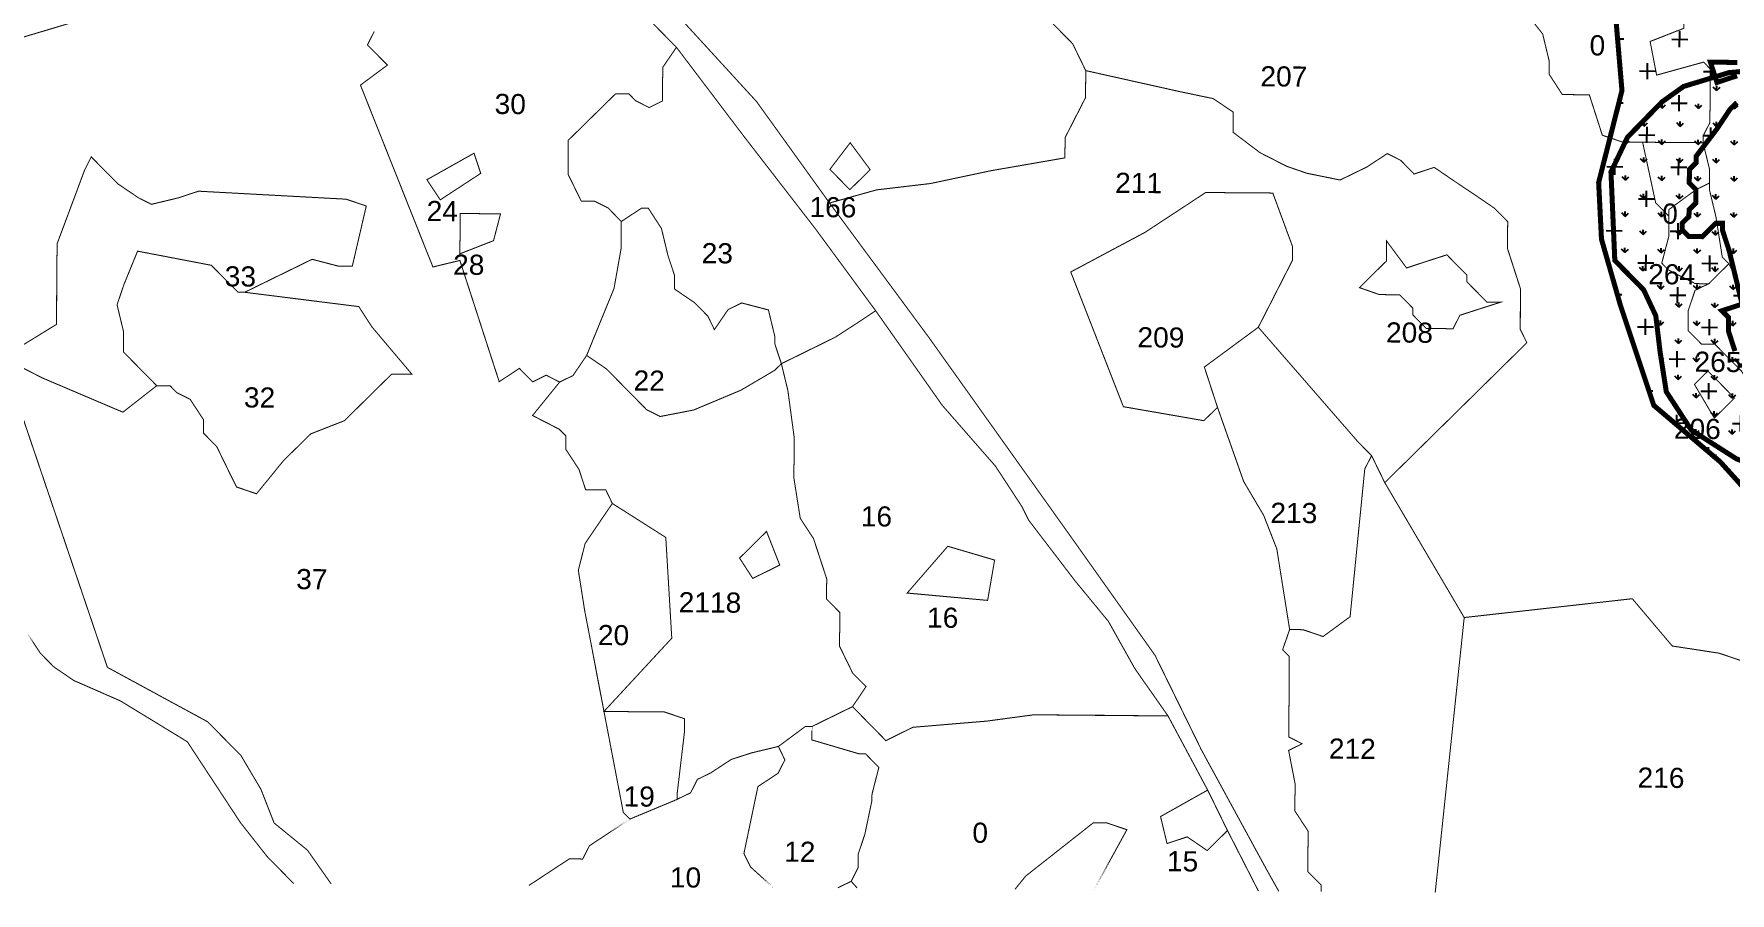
# Model space of a CAD drawing. Header units: metres. Extents: x 317370 to 326712, y 1824935 to 1838812.
# Drawn here: x 322752 to 323771, y 1824971 to 1825487 of the extents above; entities that cross this region are included whole.
import ezdxf

# ---------------------------------------------------------------- set-up
doc = ezdxf.new("R2010")
doc.units = ezdxf.units.M
doc.header["$MEASUREMENT"] = 0
for name, color, linetype in [('CRZ LINE FOR RIVER OR CREEK', 84, 'Continuous'), ('MANGROOVE', 112, 'Continuous'), ('NDZ-200M FROM CRZ', 30, 'Continuous'), ('SURVEY NO.', 7, 'Continuous'), ('SURVEY PLOT BOUNDARY', 35, 'Continuous')]:
    doc.layers.add(name, color=color, linetype=linetype)
doc.layers.add('HIGH TIDE LINE', color=7, linetype='Continuous', true_color=0xff00c5)
doc.styles.add('PDF Arial', font='arial.ttf')

# ---------------------------------------------------------------- blocks, each defined once
blk = doc.blocks.new('81')
at = {"layer": 'MANGROOVE'}
h = blk.add_hatch(dxfattribs=at)
h.set_pattern_fill('GRASS', color=256, scale=0.604678, angle=-0.4508)
h.set_pattern_definition([(89.54917, (306983.874, 1824194.798), (-10.7745325, 10.94544), [2.879778, -18.840867]), (44.54917, (306983.874, 1824194.798), (-10.774532, 10.94544), [2.879778, -12.479037]), (134.54917, (306983.874, 1824194.798), (-10.94544, -10.774532), [2.879778, -12.479037])])
h.paths.add_polyline_path([(323790.6, 1825401.2), (323778.7, 1825425.5), (323778.9, 1825457.7), (323779, 1825464.5), (323770.1, 1825463.7), (323742.8, 1825455.4), (323729.8, 1825446.1), (323709.1, 1825424.9), (323699.2, 1825404), (323701.5, 1825350.9), (323718.8, 1825333.3), (323726.1, 1825317.7), (323728.7, 1825295.9), (323732.4, 1825272.1), (323747.4, 1825249.1), (323774.5, 1825231.8), (323804, 1825220.6), (323830.8, 1825216.1), (323849.9, 1825226.8), (323856.2, 1825235.2), (323845.8, 1825251.6), (323830, 1825288), (323818, 1825304.2), (323794.4, 1825381)])
at = {"layer": 'NDZ-200M FROM CRZ'}
h = blk.add_hatch(dxfattribs=at)
h.set_pattern_fill('CROSS', color=256, scale=3.023389, angle=-0.4508)
h.set_pattern_definition([(359.54917, (306983.874, 1824194.798), (19.348987, 19.046862), [9.59926, -28.79778]), (89.54917, (306988.635, 1824189.961), (-19.046862, 19.348987), [9.59926, -28.79778])])
h.paths.add_polyline_path([(323926.5, 1825771), (323950.8, 1825787), (323979.3, 1825819), (323983.3, 1825819), (323983.3, 1825823), (323987.4, 1825823), (324007.7, 1825843), (324015.8, 1825846.9), (324007.8, 1825859.1), (324007.9, 1825863.1), (324011.9, 1825867.1), (324012.1, 1825891.3), (324008.3, 1825915.5), (324008.4, 1825931.7), (324016.5, 1825935.6), (324032.7, 1825943.6), (324044.8, 1825947.5), (324044.8, 1825951.5), (324048.9, 1825951.5), (324068.9, 1825935.2), (324092.9, 1825914.9), (324096.9, 1825910.8), (324096.9, 1825906.8), (324084.7, 1825894.8), (324060.4, 1825878.8), (324060.3, 1825874.8), (324088.7, 1825894.7), (324096.8, 1825902.7), (324100.9, 1825906.7), (324117.2, 1825922.7), (324141.3, 1825918.5), (324169.5, 1825918.3), (324209.9, 1825926), (324234.1, 1825929.9), (324258.3, 1825929.7), (324298.6, 1825933.4), (324322.8, 1825933.2), (324339, 1825937.1), (324363.2, 1825941), (324387.4, 1825944.8), (324399.6, 1825952.8), (324444.1, 1825976.6), (324468.4, 1825992.5), (324476.6, 1826004.6), (324480.7, 1826012.6), (324484.7, 1826020.6), (324484.8, 1826032.7), (324480.9, 1826044.9), (324472.9, 1826057), (324453, 1826081.4), (324436.9, 1826089.5), (324416.9, 1826105.8), (324396.8, 1826118.1), (324388.8, 1826122.2), (324380.8, 1826130.3), (324376.8, 1826130.3), (324360.7, 1826138.5), (324352.7, 1826146.7), (324328.7, 1826163), (324324.7, 1826167), (324304.7, 1826187.3), (324290.2, 1826198.8), (324206.9, 1826200.5), (324214, 1826194.1), (324328.2, 1826102.5), (324400.4, 1826055.6), (324415.1, 1826029.3), (324412.2, 1826017.2), (324380.1, 1826000.4), (324323.2, 1825985.6), (324262.7, 1825982.1), (324143.1, 1825966.4), (324103.4, 1825971.2), (324069.4, 1825995.7), (324039.2, 1825999.9), (324002.4, 1825985.1), (323984.6, 1825976.2), (323964.2, 1825956.2), (323955.9, 1825924), (323949.5, 1825906.1), (323941.4, 1825849.7), (323893.4, 1825809.3), (323848.3, 1825776.5), (323821.8, 1825783.9), (323805.8, 1825796.2), (323799.4, 1825829.7), (323792.2, 1825866.8), (323768.7, 1825891.3), (323734.1, 1825909.6), (323677.5, 1825885.9), (323618.7, 1825840), (323602, 1825816.1), (323577, 1825781.6), (323599.4, 1825695), (323643.3, 1825632.1), (323657.6, 1825597.3), (323680, 1825567.4), (323698.4, 1825540.1), (323705.8, 1825452.9), (323691.8, 1825397.7), (323693.5, 1825363.7), (323704.8, 1825324.2), (323724.9, 1825263.9), (323764.9, 1825229.9), (323795.8, 1825195.5), (323808.2, 1825164.7), (323813.5, 1825135), (323807.4, 1825066.9), (323830.1, 1825010.9), (323853, 1824978.1), (323855.5, 1824973.3), (323928.3, 1824972.7), (323904.4, 1825009.2), (323892.4, 1825025.4), (323888.5, 1825033.5), (323876.5, 1825049.8), (323872.5, 1825053.8), (323864.5, 1825066), (323864.6, 1825074), (323860.6, 1825082.1), (323864.8, 1825098.2), (323865, 1825122.4), (323869, 1825122.4), (323869, 1825126.4), (323873, 1825122.4), (323881.1, 1825122.3), (323881.1, 1825126.3), (323889.2, 1825130.3), (323885.3, 1825142.4), (323877.2, 1825138.4), (323877.2, 1825142.5), (323865.3, 1825166.8), (323849.5, 1825203.2), (323841.5, 1825215.3), (323825.6, 1825247.7), (323825.7, 1825255.8), (323817.7, 1825263.9), (323809.8, 1825280.1), (323801.8, 1825288.2), (323785.6, 1825280.3), (323777.6, 1825288.4), (323773.6, 1825296.5), (323769.7, 1825308.6), (323769.8, 1825316.7), (323765.8, 1825320.7), (323777.9, 1825324.7), (323770.1, 1825357), (323766.1, 1825369.1), (323766.2, 1825373.2), (323762.1, 1825373.2), (323758.1, 1825369.2), (323754, 1825365.2), (323745.9, 1825365.3), (323742, 1825369.3), (323742, 1825373.3), (323746, 1825377.3), (323746.1, 1825381.4), (323750.1, 1825385.4), (323750.2, 1825393.4), (323746.2, 1825397.5), (323746.3, 1825405.6), (323750.3, 1825409.6), (323750.4, 1825413.6), (323762.6, 1825429.6), (323770.7, 1825441.7), (323774.8, 1825445.7), (323774.9, 1825461.8), (323762.8, 1825457.8), (323758.9, 1825470), (323775, 1825469.8), (323775.1, 1825477.9), (323771.2, 1825498.1), (323759.1, 1825498.2), (323759.1, 1825502.2), (323755.3, 1825530.5), (323751.5, 1825558.7), (323751.6, 1825566.8), (323755.6, 1825566.8), (323771.8, 1825582.8), (323775.9, 1825582.7), (323784, 1825594.8), (323788.2, 1825606.8), (323796.4, 1825626.9), (323800.5, 1825639), (323804.6, 1825647), (323808.7, 1825659.1), (323808.9, 1825679.2), (323813.1, 1825703.4), (323817.2, 1825715.4), (323805.2, 1825719.6), (323805, 1825703.4), (323800.9, 1825683.3), (323796.6, 1825659.2), (323796.5, 1825647.1), (323792.4, 1825635), (323784.2, 1825614.9), (323776, 1825598.9), (323771.9, 1825590.8), (323763.8, 1825586.9), (323759.7, 1825578.8), (323747.6, 1825570.9), (323743.5, 1825570.9), (323739.5, 1825574.9), (323735.6, 1825583), (323723.7, 1825607.3), (323699.7, 1825635.7), (323691.7, 1825647.9), (323675.7, 1825660.1), (323663.7, 1825672.3), (323651.7, 1825688.5), (323651.8, 1825692.6), (323647.8, 1825700.7), (323647.9, 1825708.7), (323644, 1825724.9), (323640.2, 1825761.2), (323636.4, 1825781.4), (323636.4, 1825789.4), (323677, 1825825.4), (323701.3, 1825841.3), (323713.5, 1825849.3), (323729.7, 1825857.2), (323737.7, 1825857.2), (323741.7, 1825853.1), (323745.8, 1825853.1), (323741.7, 1825845.1), (323741.6, 1825837), (323745.6, 1825828.9), (323749.5, 1825812.7), (323753.4, 1825796.6), (323761.3, 1825776.4), (323773.2, 1825756.1), (323777.2, 1825748), (323781.2, 1825744), (323793.2, 1825735.8), (323809.3, 1825735.7), (323817.4, 1825731.6), (323821.4, 1825727.5), (323841.5, 1825727.3), (323845.5, 1825723.3), (323849.5, 1825723.3), (323853.5, 1825719.2), (323861.6, 1825719.1), (323881.9, 1825735.1), (323910.2, 1825751)])
at = {"layer": 'CRZ LINE FOR RIVER OR CREEK', "ltscale": 0.1, "const_width": 3.02, "flags": 128}
blk.add_lwpolyline([(323792.2, 1825866.8), (323768.7, 1825891.3), (323734.1, 1825909.6), (323677.5, 1825885.9), (323618.7, 1825840), (323602, 1825816.1), (323577, 1825781.6), (323599.4, 1825695), (323643.3, 1825632.1), (323657.6, 1825597.3), (323680, 1825567.4), (323698.4, 1825540.1), (323705.8, 1825452.9), (323691.8, 1825397.7), (323693.5, 1825363.7), (323704.8, 1825324.2), (323724.9, 1825263.9), (323764.9, 1825229.9), (323795.8, 1825195.5)], dxfattribs=at)
at = {"layer": 'HIGH TIDE LINE', "lineweight": 35, "const_width": 3.02}
for points in [[(323773.6, 1825296.5), (323769.7, 1825308.6), (323769.8, 1825316.7), (323765.8, 1825320.7), (323777.9, 1825324.7), (323770.1, 1825357), (323766.1, 1825369.1), (323766.2, 1825373.2), (323762.1, 1825373.2), (323758.1, 1825369.2), (323754, 1825365.2), (323745.9, 1825365.3), (323742, 1825369.3), (323742, 1825373.3), (323746, 1825377.3), (323746.1, 1825381.4), (323750.1, 1825385.4), (323750.2, 1825393.4), (323746.2, 1825397.5), (323746.3, 1825405.6), (323750.3, 1825409.6), (323750.4, 1825413.6), (323762.6, 1825429.6), (323770.7, 1825441.7), (323774.8, 1825445.7)], [(323774.9, 1825461.8), (323762.8, 1825457.8), (323758.9, 1825470), (323775, 1825469.8)]]:
    blk.add_lwpolyline(points, dxfattribs=at)
at = {"layer": 'MANGROOVE', "const_width": 3.02, "flags": 128}
blk.add_lwpolyline([(323790.6, 1825401.2), (323778.7, 1825425.5), (323778.9, 1825457.7), (323779, 1825464.5), (323770.1, 1825463.7), (323742.8, 1825455.4), (323729.8, 1825446.1), (323709.1, 1825424.9), (323699.2, 1825404), (323701.5, 1825350.9), (323718.8, 1825333.3), (323726.1, 1825317.7), (323728.7, 1825295.9), (323732.4, 1825272.1), (323747.4, 1825249.1), (323774.5, 1825231.8), (323804, 1825220.6), (323830.8, 1825216.1), (323849.9, 1825226.8), (323856.2, 1825235.2), (323845.8, 1825251.6), (323830, 1825288), (323818, 1825304.2), (323794.4, 1825381)], close=True, dxfattribs=at)
at = {"layer": 'SURVEY PLOT BOUNDARY', "lineweight": 18, "const_width": 0.605}
for points in [[(322617.9, 1825446.7), (322775.5, 1825493.8)], [(322956.8, 1825488.4), (322952.7, 1825480.3), (322964.7, 1825468.2), (322948.5, 1825456.2), (322992, 1825347), (323008.2, 1825350.9), (323031.8, 1825278.1), (323043.9, 1825286.1), (323051.9, 1825278), (323060, 1825282), (323068.1, 1825277.9), (323051.8, 1825257.8), (323067.8, 1825249.6), (323071.8, 1825245.6), (323071.8, 1825237.5), (323079.7, 1825225.4), (323083.7, 1825213.2), (323095.8, 1825213.1), (323099.7, 1825205), (323083.4, 1825181), (323079.3, 1825164.9), (323083.1, 1825140.7), (323087, 1825120.5), (323094.7, 1825080.1), (323106.3, 1825019.5), (323110.3, 1825015.5), (323138.6, 1825027.3), (323146.7, 1825031.3), (323150.8, 1825039.3), (323158.9, 1825043.3), (323171.1, 1825051.3), (323183.2, 1825055.2), (323199.4, 1825059.1), (323215.6, 1825071.1), (323219.6, 1825071.1), (323243.9, 1825083), (323263.9, 1825062.6), (323280.1, 1825070.6), (323324.4, 1825074.3), (323352.7, 1825078.1), (323433.3, 1825077.4), (323457.1, 1825032.9), (323428.8, 1825017), (323432.7, 1825000.8), (323444.8, 1825004.8), (323456.8, 1824996.6), (323469, 1825008.6), (323487.6, 1824972.2), (323469, 1825008.6), (323457.1, 1825032.9), (323433.3, 1825077.4), (323413.4, 1825105.8), (323397.5, 1825134.2), (323377.5, 1825158.5), (323349.6, 1825195), (323345.6, 1825203.1), (323329.7, 1825227.4), (323297.7, 1825264), (323257.8, 1825320.7), (323222, 1825369.4), (323178.1, 1825426.2), (323138.2, 1825478.9), (323122.2, 1825495.1)], [(323134.3, 1825503.1), (323186.3, 1825446.3), (323230.1, 1825385.4), (323290, 1825304.3), (323373.7, 1825186.8), (323425.5, 1825113.8), (323453.3, 1825057.1), (323493, 1824984.2), (323499.8, 1824972.1), (323493, 1824984.2), (323453.3, 1825057.1), (323425.5, 1825113.8), (323373.7, 1825186.8), (323290, 1825304.3), (323230.1, 1825385.4), (323258.4, 1825393.3), (323290.7, 1825397.1), (323327, 1825404.8), (323371.4, 1825412.5), (323371.5, 1825424.6), (323375.6, 1825432.7), (323383.8, 1825448.7), (323383.9, 1825464.9), (323440.3, 1825452.3), (323460.4, 1825448.1), (323472.4, 1825440), (323472.3, 1825427.9), (323488.4, 1825415.7), (323504.4, 1825407.5), (323516.5, 1825403.3), (323536.6, 1825399.2), (323552.8, 1825407.1), (323564.9, 1825415.1), (323573, 1825411), (323581, 1825402.8), (323593.1, 1825406.8), (323605.1, 1825398.6), (323617.2, 1825390.5), (323629.2, 1825382.3), (323637.2, 1825374.2), (323637.1, 1825358), (323644.9, 1825333.8), (323644.7, 1825309.6), (323648.7, 1825301.5), (323563.4, 1825217.5), (323555.5, 1825233.7), (323547.5, 1825241.8), (323487.5, 1825310.8), (323508, 1825351), (323508.1, 1825359.1), (323496.2, 1825391.4), (323455.9, 1825391.7), (323419.5, 1825367.8), (323374.9, 1825344), (323406.5, 1825263.1), (323454.8, 1825254.7), (323463, 1825262.7), (323478.7, 1825218.2), (323490.7, 1825197.9), (323498.6, 1825177.7), (323506.3, 1825129.3), (323502.1, 1825117.2), (323506.1, 1825113.1), (323505.8, 1825064.8), (323513.8, 1825060.7), (323505.7, 1825056.7), (323509.6, 1825036.5), (323509.4, 1825020.4), (323517.4, 1825008.2), (323517.2, 1824984), (323525.2, 1824975.9), (323525.2, 1824971.9), (323525.2, 1824975.9), (323517.2, 1824984), (323517.4, 1825008.2), (323509.4, 1825020.4), (323509.6, 1825036.5), (323505.7, 1825056.7), (323513.8, 1825060.7), (323505.8, 1825064.8), (323506.1, 1825113.1), (323502.1, 1825117.2), (323506.3, 1825129.3), (323514.3, 1825129.2), (323526.4, 1825125.1), (323542.6, 1825137), (323551.4, 1825225.7), (323555.5, 1825233.7), (323563.4, 1825217.5), (323611.1, 1825136.5), (323593.7, 1824971.4), (323611.1, 1825136.5), (323712, 1825147.8), (323736, 1825119.4), (323764.1, 1825115.1), (323788.3, 1825106.9)], [(323781.9, 1825324.7), (323770, 1825348.9), (323766, 1825353), (323762.2, 1825377.2), (323758.3, 1825393.4), (323758.4, 1825405.5), (323754.5, 1825421.6), (323754.5, 1825425.7), (323758.6, 1825433.7), (323758.8, 1825465.9), (323754.8, 1825470), (323726.6, 1825462.2), (323722.7, 1825482.4), (323742.9, 1825490.3), (323742.9, 1825494.3), (323734.9, 1825502.4), (323735.1, 1825526.6), (323723.1, 1825538.8), (323719.2, 1825546.9), (323719.2, 1825555), (323751.6, 1825570.8), (323772.1, 1825619)], [(323364, 1825493.2), (323376, 1825481.1), (323383.9, 1825464.9), (323383.8, 1825448.7), (323375.6, 1825432.7), (323371.5, 1825424.6), (323371.4, 1825412.5), (323327, 1825404.8), (323290.7, 1825397.1), (323258.4, 1825393.3), (323230.1, 1825385.4), (323186.3, 1825446.3), (323134.3, 1825503.1)], [(323642.3, 1825507.2), (323658.2, 1825486.9), (323662.1, 1825470.7), (323662.1, 1825462.7), (323670, 1825450.5), (323686.2, 1825450.4), (323694, 1825426.1), (323706.1, 1825422), (323718.2, 1825421.9), (323726, 1825385.6), (323734, 1825377.4), (323733.9, 1825365.3), (323729.7, 1825349.3), (323733.7, 1825345.2), (323741.7, 1825341.1), (323749.8, 1825337), (323757.8, 1825336.9), (323749.7, 1825333), (323745.6, 1825320.9), (323745.5, 1825308.8), (323753.5, 1825300.7), (323761.6, 1825300.6), (323777.6, 1825284.4)], [(323788.3, 1825106.9), (323764.1, 1825115.1), (323736, 1825119.4), (323712, 1825147.8), (323611.1, 1825136.5), (323563.4, 1825217.5), (323648.7, 1825301.5), (323644.7, 1825309.6), (323644.9, 1825325.7), (323644.9, 1825333.8), (323641, 1825345.9), (323637.1, 1825358), (323637.2, 1825374.2), (323629.2, 1825382.3), (323617.2, 1825390.5), (323605.1, 1825398.6), (323593.1, 1825406.8), (323581, 1825402.8), (323573, 1825411), (323564.9, 1825415.1), (323552.8, 1825407.1), (323536.6, 1825399.2), (323516.5, 1825403.3), (323504.4, 1825407.5), (323488.4, 1825415.7), (323472.3, 1825427.9), (323472.4, 1825440), (323460.4, 1825448.1), (323440.3, 1825452.3), (323383.9, 1825464.9), (323376, 1825481.1), (323364, 1825493.2)], [(322775.5, 1825493.8), (322617.9, 1825446.7)], [(323122.2, 1825495.1), (323138.2, 1825478.9), (323130, 1825466.9), (323129.9, 1825458.8), (323129.8, 1825446.7), (323121.8, 1825442.7), (323113.7, 1825446.8), (323109.7, 1825450.9), (323101.7, 1825451), (323085.4, 1825435), (323073.2, 1825423), (323073.1, 1825402.8), (323081, 1825386.6), (323089.1, 1825386.5), (323097.1, 1825382.5), (323105.1, 1825374.3), (323105, 1825358.2), (323100.7, 1825334), (323092.5, 1825314), (323084.3, 1825293.9), (323076.1, 1825281.8), (323068.1, 1825277.9), (323060, 1825282), (323051.9, 1825278), (323043.9, 1825286.1), (323031.8, 1825278.1), (323008.2, 1825350.9), (322992, 1825347), (322948.5, 1825456.2), (322964.7, 1825468.2), (322952.7, 1825480.3), (322956.8, 1825488.4)], [(323742.9, 1825490.3), (323722.7, 1825482.4), (323726.6, 1825462.2), (323754.8, 1825470), (323758.8, 1825465.9), (323758.6, 1825433.7), (323754.5, 1825425.7), (323754.5, 1825421.6), (323718.2, 1825421.9), (323706.1, 1825422), (323694, 1825426.1), (323686.2, 1825450.4), (323670, 1825450.5), (323662.1, 1825462.7), (323662.1, 1825470.7), (323658.2, 1825486.9), (323642.3, 1825507.2)], [(322748.4, 1825127.2), (322756.4, 1825115), (322764.4, 1825106.9), (322776.4, 1825098.7), (322804.5, 1825086.4), (322844.6, 1825061.9), (322876.5, 1825013.3), (322892.5, 1824993), (322908.5, 1824976.7), (322892.5, 1824993), (322876.5, 1825013.3), (322844.6, 1825061.9), (322804.5, 1825086.4), (322776.4, 1825098.7), (322764.4, 1825106.9), (322756.4, 1825115), (322748.4, 1825127.2)], [(322733.6, 1825292.6), (322796.6, 1825106.6), (322856.8, 1825073.9), (322876.8, 1825053.6), (322888.8, 1825033.3), (322896.7, 1825013.1), (322916.7, 1824996.8), (322930.9, 1824976.6), (322916.7, 1824996.8), (322896.7, 1825013.1), (322888.8, 1825033.3), (322876.8, 1825053.6), (322856.8, 1825073.9), (322796.6, 1825106.6), (322733.6, 1825292.6), (322757.7, 1825280.3), (322805.9, 1825259.8), (322826.2, 1825275.7), (322834.2, 1825275.7), (322838.2, 1825271.6), (322846.3, 1825267.5), (322854.2, 1825255.4), (322854.2, 1825247.3), (322862.2, 1825239.2), (322870.1, 1825223), (322874.1, 1825214.9), (322886.1, 1825210.8), (322902.4, 1825230.8), (322918.7, 1825246.8), (322938.9, 1825254.7), (322955.1, 1825270.7), (322967.3, 1825282.7), (322979.4, 1825282.6), (322955.4, 1825311), (322947.5, 1825323.2), (322879, 1825331.8), (322919.5, 1825351.6), (322935.6, 1825347.4), (322943.6, 1825347.4), (322952, 1825383.6), (322939.9, 1825387.7), (322851.3, 1825392.5), (322839.2, 1825388.5), (322823, 1825384.6), (322815, 1825388.7), (322802.9, 1825396.9), (322786.9, 1825413.1), (322782.9, 1825405.1), (322766.4, 1825360.9), (322766, 1825312.5), (322733.6, 1825292.6)]]:
    blk.add_lwpolyline(points, dxfattribs=at)
for points in [[(323201.2, 1825288.9), (323197.2, 1825301), (323197.3, 1825305.1), (323193.4, 1825321.2), (323177.3, 1825325.4), (323169.2, 1825321.4), (323161, 1825309.4), (323157, 1825317.5), (323149, 1825325.6), (323137, 1825333.8), (323137.1, 1825341.8), (323133.1, 1825353.9), (323129.2, 1825370.1), (323121.3, 1825382.3), (323117.2, 1825382.3), (323105.1, 1825374.3), (323097.1, 1825382.5), (323089.1, 1825386.5), (323081, 1825386.6), (323073.1, 1825402.8), (323073.2, 1825423), (323085.4, 1825435), (323101.7, 1825451), (323109.7, 1825450.9), (323113.7, 1825446.8), (323121.8, 1825442.7), (323129.8, 1825446.7), (323129.9, 1825458.8), (323130, 1825466.9), (323138.2, 1825478.9), (323178.1, 1825426.2), (323222, 1825369.4), (323257.8, 1825320.7), (323245.7, 1825312.7), (323233.5, 1825304.8), (323209.3, 1825292.9)], [(323230.3, 1825405.6), (323242.5, 1825421.6), (323254.5, 1825405.4), (323242.3, 1825393.4)], [(323230.3, 1825405.6), (323242.3, 1825393.4), (323254.5, 1825405.4), (323242.5, 1825421.6)], [(323734, 1825381.5), (323734, 1825377.4), (323726, 1825385.6), (323718.2, 1825421.9), (323754.5, 1825421.6), (323758.4, 1825405.5), (323758.3, 1825397.4), (323750.2, 1825393.4)], [(322815, 1825388.7), (322823, 1825384.6), (322839.2, 1825388.5), (322851.3, 1825392.5), (322939.9, 1825387.7), (322952, 1825383.6), (322943.6, 1825347.4), (322935.6, 1825347.4), (322919.5, 1825351.6), (322879, 1825331.8), (322875, 1825331.8), (322859, 1825348), (322814.7, 1825356.5), (322806.5, 1825336.4), (322802.4, 1825324.3), (322806.3, 1825308.1), (322806.2, 1825296), (322826.2, 1825275.7), (322805.9, 1825259.8), (322757.7, 1825280.3), (322733.6, 1825292.6), (322766, 1825312.5), (322766.2, 1825332.6), (322766.2, 1825336.7), (322766.3, 1825348.8), (322766.4, 1825360.9), (322782.9, 1825405.1), (322786.9, 1825413.1), (322802.9, 1825396.9)], [(322988.4, 1825399.4), (323016.7, 1825415.3), (323020.7, 1825403.2), (322996.4, 1825387.3)], [(322988.4, 1825399.4), (322996.4, 1825387.3), (323020.7, 1825403.2), (323016.7, 1825415.3)], [(323374.9, 1825344), (323419.5, 1825367.8), (323455.9, 1825391.7), (323496.2, 1825391.4), (323508.1, 1825359.1), (323508, 1825351), (323487.5, 1825310.8), (323455.1, 1825286.9), (323463, 1825262.7), (323454.8, 1825254.7), (323406.5, 1825263.1)], [(323770, 1825348.9), (323757.8, 1825336.9), (323749.8, 1825337), (323741.7, 1825341.1), (323733.7, 1825345.2), (323729.7, 1825349.3), (323733.9, 1825365.3), (323734, 1825377.4), (323734, 1825381.5), (323750.2, 1825393.4), (323758.3, 1825397.4), (323758.3, 1825393.4), (323762.2, 1825377.2), (323766, 1825353)], [(323008.4, 1825379.1), (323032.6, 1825378.9), (323028.4, 1825362.8), (323008.2, 1825354.9)], [(323008.4, 1825379.1), (323008.2, 1825354.9), (323028.4, 1825362.8), (323032.6, 1825378.9)], [(323201.2, 1825288.9), (323197.1, 1825284.9), (323176.9, 1825273), (323148.5, 1825261.1), (323128.4, 1825257.2), (323120.3, 1825261.3), (323112.3, 1825269.4), (323100.3, 1825281.6), (323096.3, 1825285.7), (323084.3, 1825293.9), (323092.5, 1825314), (323100.7, 1825334), (323105, 1825358.2), (323105.1, 1825374.3), (323117.2, 1825382.3), (323121.3, 1825382.3), (323129.2, 1825370.1), (323133.1, 1825353.9), (323137.1, 1825341.8), (323137, 1825333.8), (323149, 1825325.6), (323157, 1825317.5), (323161, 1825309.4), (323169.2, 1825321.4), (323177.3, 1825325.4), (323193.4, 1825321.2), (323197.3, 1825305.1), (323197.2, 1825301)], [(323576.3, 1825326.3), (323572.3, 1825330.3), (323560.2, 1825330.4), (323548.2, 1825334.6), (323564.4, 1825350.6), (323564.5, 1825362.6), (323576.5, 1825346.4), (323588.6, 1825350.4), (323600.7, 1825354.3), (323604.7, 1825350.2), (323612.7, 1825342.1), (323612.7, 1825338.1), (323620.7, 1825330), (323624.7, 1825325.9), (323632.8, 1825325.8), (323620.6, 1825321.9), (323608.5, 1825318), (323604.4, 1825309.9), (323596.4, 1825310), (323588.3, 1825310.1), (323580.3, 1825318.2), (323580.3, 1825322.2)], [(323588.3, 1825310.1), (323596.4, 1825310), (323604.4, 1825309.9), (323608.5, 1825318), (323620.6, 1825321.9), (323632.8, 1825325.8), (323624.7, 1825325.9), (323620.7, 1825330), (323612.7, 1825338.1), (323612.7, 1825342.1), (323604.7, 1825350.2), (323600.7, 1825354.3), (323588.6, 1825350.4), (323576.5, 1825346.4), (323564.5, 1825362.6), (323564.4, 1825350.6), (323548.2, 1825334.6), (323560.2, 1825330.4), (323572.3, 1825330.3), (323576.3, 1825326.3), (323580.3, 1825322.2), (323580.3, 1825318.2)], [(322859, 1825348), (322875, 1825331.8), (322879, 1825331.8), (322947.5, 1825323.2), (322955.4, 1825311), (322979.4, 1825282.6), (322967.3, 1825282.7), (322955.1, 1825270.7), (322938.9, 1825254.7), (322918.7, 1825246.8), (322902.4, 1825230.8), (322886.1, 1825210.8), (322874.1, 1825214.9), (322870.1, 1825223), (322862.2, 1825239.2), (322854.2, 1825247.3), (322854.2, 1825255.4), (322846.3, 1825267.5), (322838.2, 1825271.6), (322834.2, 1825275.7), (322826.2, 1825275.7), (322806.2, 1825296), (322806.3, 1825308.1), (322802.4, 1825324.3), (322806.5, 1825336.4), (322814.7, 1825356.5)], [(323789.9, 1825312.5), (323793.8, 1825304.4), (323797.9, 1825304.4), (323801.8, 1825296.3), (323793.7, 1825292.3), (323797.7, 1825284.2), (323797.6, 1825268.1), (323801.5, 1825256), (323789.5, 1825264.1), (323777.6, 1825284.4), (323761.6, 1825300.6), (323753.5, 1825300.7), (323745.5, 1825308.8), (323745.6, 1825320.9), (323749.7, 1825333), (323757.8, 1825336.9), (323770, 1825348.9), (323781.9, 1825324.7)], [(323349.6, 1825195), (323377.5, 1825158.5), (323397.5, 1825134.2), (323413.4, 1825105.8), (323433.3, 1825077.4), (323393, 1825077.8), (323364.8, 1825078), (323352.7, 1825078.1), (323324.4, 1825074.3), (323280.1, 1825070.6), (323263.9, 1825062.6), (323243.9, 1825083), (323252, 1825095), (323244, 1825103.1), (323236.1, 1825119.3), (323236.3, 1825139.5), (323228.3, 1825147.6), (323228.4, 1825159.7), (323220.5, 1825183.9), (323212.5, 1825196.1), (323208.7, 1825220.3), (323208.9, 1825244.5), (323205.1, 1825272.8), (323201.2, 1825288.9), (323209.3, 1825292.9), (323233.5, 1825304.8), (323245.7, 1825312.7), (323257.8, 1825320.7), (323297.7, 1825264), (323329.7, 1825227.4), (323345.6, 1825203.1)], [(323463, 1825262.7), (323455.1, 1825286.9), (323487.5, 1825310.8), (323547.5, 1825241.8), (323555.5, 1825233.7), (323551.4, 1825225.7), (323542.6, 1825137), (323526.4, 1825125.1), (323514.3, 1825129.2), (323506.3, 1825129.3), (323498.6, 1825177.7), (323490.7, 1825197.9), (323478.7, 1825218.2)], [(323120.3, 1825261.3), (323128.4, 1825257.2), (323148.5, 1825261.1), (323176.9, 1825273), (323197.1, 1825284.9), (323201.2, 1825288.9), (323205.1, 1825272.8), (323208.9, 1825244.5), (323208.7, 1825220.3), (323212.5, 1825196.1), (323220.5, 1825183.9), (323228.4, 1825159.7), (323228.3, 1825147.6), (323236.3, 1825139.5), (323236.1, 1825119.3), (323244, 1825103.1), (323252, 1825095), (323243.9, 1825083), (323219.6, 1825071.1), (323215.6, 1825071.1), (323199.4, 1825059.1), (323183.2, 1825055.2), (323171.1, 1825051.3), (323158.9, 1825043.3), (323150.8, 1825039.3), (323146.7, 1825031.3), (323138.6, 1825027.3), (323138.7, 1825031.4), (323143, 1825067.6), (323143.1, 1825075.7), (323131, 1825079.8), (323094.7, 1825080.1), (323135.4, 1825124.1), (323131.8, 1825184.6), (323099.7, 1825205), (323095.8, 1825213.1), (323083.7, 1825213.2), (323079.7, 1825225.4), (323071.8, 1825237.5), (323071.8, 1825245.6), (323067.8, 1825249.6), (323051.8, 1825257.8), (323068.1, 1825277.9), (323076.1, 1825281.8), (323084.3, 1825293.9), (323096.3, 1825285.7), (323100.3, 1825281.6), (323112.3, 1825269.4)], [(323773.4, 1825268.3), (323761.2, 1825256.3), (323749.3, 1825276.5), (323757.4, 1825284.5)], [(323749.3, 1825276.5), (323761.2, 1825256.3), (323773.4, 1825268.3), (323757.4, 1825284.5)], [(323135.4, 1825124.1), (323094.7, 1825080.1), (323090.8, 1825100.3), (323087, 1825120.5), (323083.1, 1825140.7), (323079.3, 1825164.9), (323083.4, 1825181), (323099.7, 1825205), (323131.8, 1825184.6)], [(323176.1, 1825172.2), (323192.3, 1825188.2), (323200.2, 1825168), (323184, 1825160)], [(323176.1, 1825172.2), (323184, 1825160), (323200.2, 1825168), (323192.3, 1825188.2)], [(323276.7, 1825151.2), (323301.1, 1825179.3), (323329.2, 1825171), (323325, 1825146.8)], [(323276.7, 1825151.2), (323325, 1825146.8), (323329.2, 1825171), (323301.1, 1825179.3)], [(323138.6, 1825027.3), (323110.3, 1825015.5), (323106.3, 1825019.5), (323094.7, 1825080.1), (323131, 1825079.8), (323143.1, 1825075.7), (323143, 1825067.6), (323138.7, 1825031.4)], [(323219.6, 1825071.1), (323219.5, 1825063), (323247.7, 1825054.7), (323251.7, 1825054.7), (323259.7, 1825046.5), (323255.6, 1825030.5), (323255.5, 1825026.4), (323251.3, 1825006.3), (323247.2, 1824994.2), (323247.2, 1824986.2), (323243.1, 1824978.1), (323235, 1824974.2), (323243.1, 1824978.1), (323246.7, 1824974.1), (323243.1, 1824978.1), (323247.2, 1824986.2), (323247.2, 1824994.2), (323251.3, 1825006.3), (323255.5, 1825026.4), (323255.6, 1825030.5), (323259.7, 1825046.5), (323251.7, 1825054.7), (323247.7, 1825054.7), (323219.5, 1825063)], [(323196.2, 1824974.5), (323182.7, 1824986.7), (323178.7, 1824994.8), (323187.1, 1825035), (323199.2, 1825043), (323203.3, 1825051), (323199.4, 1825059.1), (323203.3, 1825051), (323199.2, 1825043), (323187.1, 1825035), (323178.7, 1824994.8), (323182.7, 1824986.7)], [(323457.1, 1825032.9), (323469, 1825008.6), (323456.8, 1824996.6), (323444.8, 1825004.8), (323432.7, 1825000.8), (323428.8, 1825017)], [(323110.3, 1825015.5), (323086, 1824999.5), (323081.9, 1824991.5), (323073.9, 1824991.6), (323049.6, 1824975.6), (323073.9, 1824991.6), (323081.9, 1824991.5), (323086, 1824999.5)], [(323388.8, 1824973), (323408.6, 1825009.1), (323396.5, 1825013.2), (323388.5, 1825013.3), (323347.9, 1824981.3), (323341.4, 1824973.3), (323347.9, 1824981.3), (323388.5, 1825013.3), (323396.5, 1825013.2), (323408.6, 1825009.1)]]:
    blk.add_lwpolyline(points, close=True, dxfattribs=at)
at = {"layer": 'SURVEY NO.', "attachment_point": 7, "rotation": 359.5492, "style": 'PDF Arial'}
for s, insert, char_height in [('0', (323686.3, 1825473.9), 12.1), ('207', (323488.7, 1825455.3), 12.09), ('30', (323029, 1825438.7), 12.09), ('211', (323401.5, 1825391.5), 12.09), ('24', (322988.2, 1825374.6), 12.09), ('166', (323218, 1825376.8), 12.09), ('0', (323729.9, 1825372.8), 12.1), ('23', (323153.3, 1825349.1), 12.09), ('28', (323004.1, 1825342.2), 12.09), ('264', (323721.5, 1825336.5), 12.09), ('33', (322867, 1825335.2), 12.09), ('209', (323414.9, 1825298.6), 12.09), ('208', (323564.1, 1825301.5), 12.09), ('265', (323749.3, 1825283.9), 12.09), ('22', (323112.4, 1825272.8), 12.09), ('32', (322878.5, 1825262.5), 12.09), ('206', (323736.9, 1825243.7), 12.09), ('16', (323248.8, 1825191.1), 12.09), ('213', (323494.7, 1825193.2), 12.09), ('37', (322909.9, 1825153.4), 12.09), ('2118', (323139.5, 1825139.5), 12.09), ('16', (323288.6, 1825130.3), 12.09), ('20', (323091, 1825119.8), 12.09), ('212', (323529.8, 1825051.8), 12.09), ('216', (323715.1, 1825034.2), 12.09), ('19', (323106.4, 1825022.9), 12.09), ('0', (323315.8, 1825001.1), 12.1), ('12', (323202.8, 1824989.9), 12.09), ('15', (323432.6, 1824984), 12.09), ('10', (323134.2, 1824974.3), 12.09)]:
    blk.add_mtext(s, dxfattribs=dict(at, insert=insert, char_height=char_height))

msp = doc.modelspace()

# ---------------------------------------------------------------- block references
msp.add_blockref('81', (0, 0))

doc.saveas('drawing.dxf')
